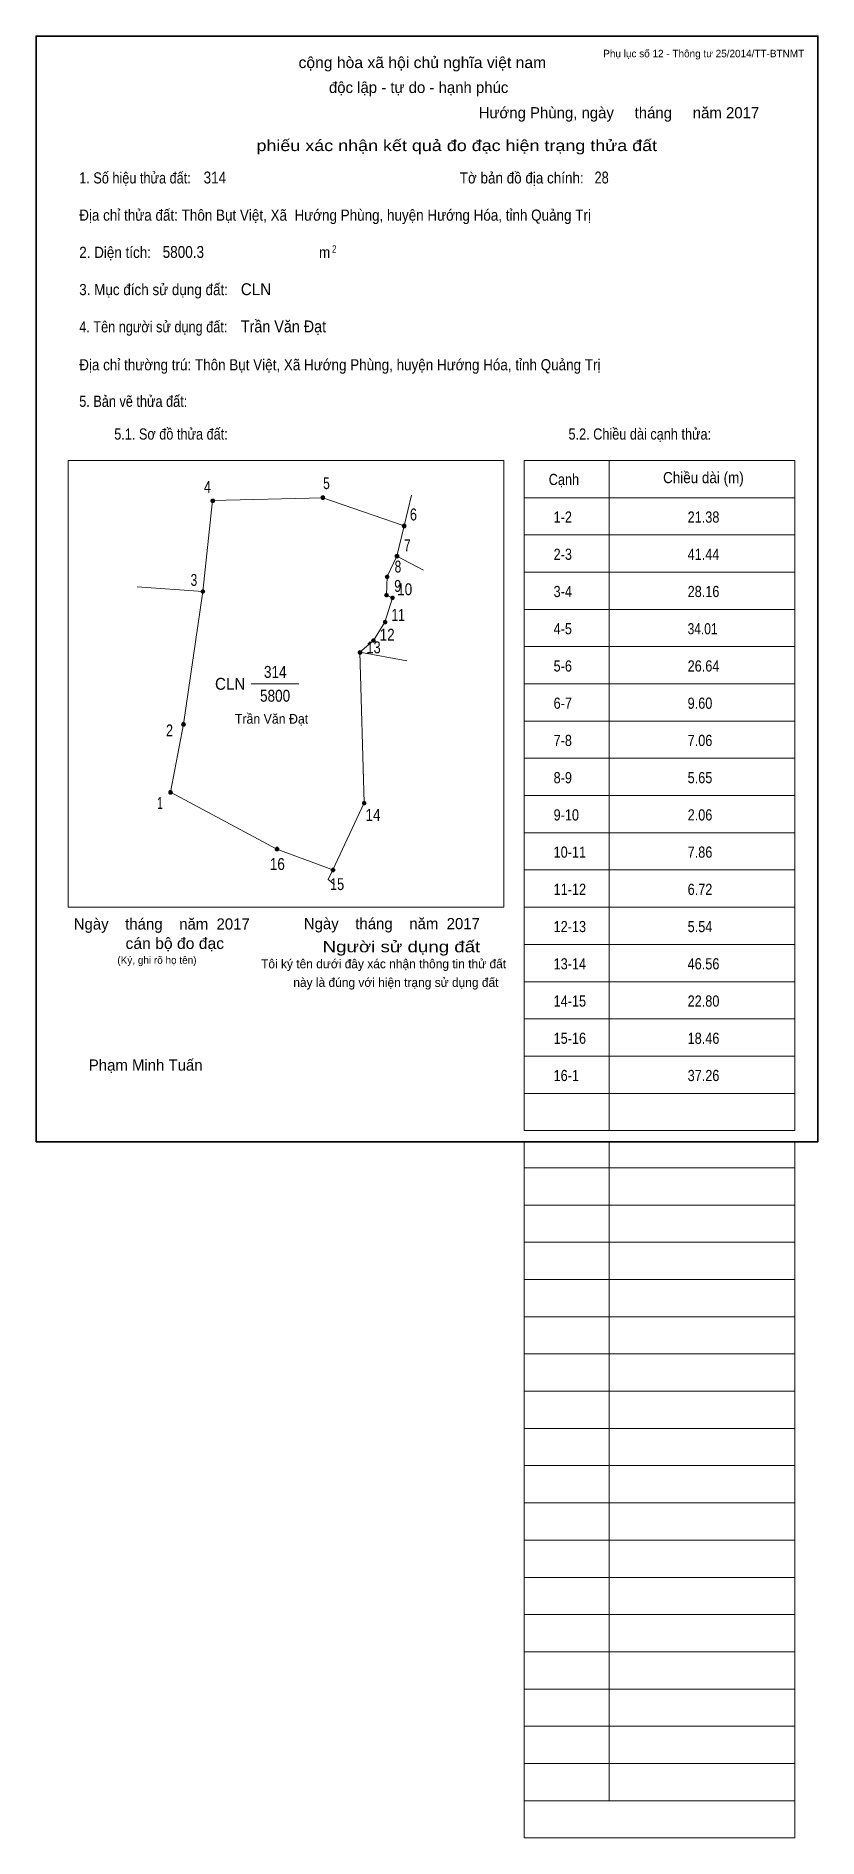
# Model space of a CAD drawing. Header units: centimetres. Extents: x 0 to 21, y -18.7 to 29.7.
import ezdxf
from ezdxf.enums import TextEntityAlignment as Align

# ---------------------------------------------------------------- set-up
doc = ezdxf.new("R2010")
doc.units = ezdxf.units.CM
doc.header["$LTSCALE"] = 0.12
for name, color, linetype in [('2', 7, 'Continuous'), ('30', 7, 'Continuous'), ('34', 7, 'Continuous')]:
    doc.layers.add(name, color=color, linetype=linetype)
for name, color, linetype, lineweight in [('32', 7, 'Continuous', 13), ('33', 7, 'Continuous', 13), ('6', 7, 'Continuous', 13), ('63', 7, 'Continuous', 13)]:
    doc.layers.add(name, color=color, linetype=linetype, lineweight=lineweight)

msp = doc.modelspace()

# ---------------------------------------------------------------- hatches: boundary and pattern name
at = {"layer": '32'}
for points in [[(4.793, 17.213, 1), (4.693, 17.213, 1)], [(7.7496, 17.3, 1), (7.6496, 17.3, 1)], [(9.9374, 16.5391, 1), (9.8374, 16.5391, 1)], [(9.7443, 15.727, 1), (9.6443, 15.727, 1)], [(9.4774, 15.1739, 1), (9.3774, 15.1739, 1)], [(4.5322, 14.7783, 1), (4.4322, 14.7783, 1)], [(9.4617, 14.6826, 1), (9.3617, 14.6826, 1)], [(9.6252, 14.6087, 1), (9.5252, 14.6087, 1)], [(9.4235, 13.9557, 1), (9.3235, 13.9557, 1)], [(8.7496, 13.1435, 1), (8.6496, 13.1435, 1)], [(9.1122, 13.4609, 1), (9.0122, 13.4609, 1)], [(4.0104, 11.213, 1), (3.9104, 11.213, 1)], [(3.6626, 9.387, 1), (3.5626, 9.387, 1)], [(8.8635, 9.0965, 1), (8.7635, 9.0965, 1)], [(6.5217, 7.8626, 1), (6.4217, 7.8626, 1)], [(8.0252, 7.3, 1), (7.9252, 7.3, 1)]]:
    msp.add_hatch(color=256, dxfattribs=at).paths.add_polyline_path(points)

# ---------------------------------------------------------------- linework, layer by layer
for centre in [(4.743, 17.213), (7.6996, 17.3), (9.8874, 16.5391), (9.6943, 15.727), (9.4274, 15.1739), (4.4822, 14.7783), (9.4117, 14.6826), (9.5752, 14.6087), (9.3735, 13.9557), (8.6996, 13.1435), (9.0622, 13.4609), (3.9604, 11.213), (3.6126, 9.387), (8.8135, 9.0965), (6.4717, 7.8626), (7.9752, 7.3)]:
    msp.add_circle(centre, 0.05, dxfattribs=at)
at = {"layer": '33'}
msp.add_line((5.78, 12.3), (7.06, 12.3), dxfattribs=at)
at = {"layer": '6'}
for p, q in [((9.69, 15.73), (10.41, 15.35)), ((4.48, 14.78), (2.72, 14.91)), ((8.7, 13.15), (9.06, 13.46)), ((8.7, 13.15), (8.81, 9.1)), ((8.7, 13.15), (9.96, 12.92)), ((8.81, 9.1), (7.97, 7.3))]:
    msp.add_line(p, q, dxfattribs=at)
for points in [[(9.89, 16.54), (7.7, 17.3), (4.74, 17.22), (4.48, 14.78)], [(9.69, 15.73), (9.89, 16.54), (10.08, 17.37)], [(9.69, 15.73), (9.43, 15.18), (9.41, 14.68), (9.57, 14.61)], [(4.48, 14.78), (3.96, 11.22), (3.61, 9.39), (6.47, 7.86), (7.97, 7.3)], [(9.57, 14.61), (9.37, 13.96), (9.06, 13.46)], [(7.97, 7.3), (7.85, 7.04), (8.02, 6.91)]]:
    msp.add_lwpolyline(points, dxfattribs=at)
at = {"layer": '63'}
for p, q in [((0.86, 18.3), (12.56, 18.3)), ((0.86, 6.3), (0.86, 18.3)), ((12.56, 6.3), (12.56, 18.3)), ((13.11, 18.3), (20.38, 18.3)), ((13.11, 0.3), (13.11, 18.3)), ((15.39, 0.3), (15.39, 18.3)), ((20.38, 0.3), (20.38, 18.3)), ((13.11, 17.3), (20.38, 17.3)), ((13.11, 16.3), (20.38, 16.3)), ((13.11, 15.3), (20.38, 15.3)), ((13.11, 14.3), (20.38, 14.3)), ((13.11, 13.3), (20.38, 13.3)), ((13.11, 12.3), (20.38, 12.3)), ((13.11, 11.3), (20.38, 11.3)), ((13.11, 10.3), (20.38, 10.3)), ((13.11, 9.3), (20.38, 9.3)), ((13.11, 8.3), (20.38, 8.3)), ((13.11, 7.3), (20.38, 7.3)), ((0.86, 6.3), (12.56, 6.3)), ((13.11, 6.3), (20.38, 6.3)), ((13.11, 5.3), (20.38, 5.3)), ((13.11, 4.3), (20.38, 4.3)), ((13.11, 3.3), (20.38, 3.3)), ((13.11, 2.3), (20.38, 2.3)), ((13.11, 1.3), (20.38, 1.3)), ((13.11, 0.3), (20.38, 0.3)), ((13.11, -18.7), (13.11, 0)), ((15.39, -17.7), (15.39, 0)), ((20.38, -18.7), (20.38, 0)), ((13.11, -0.7), (20.38, -0.7)), ((13.11, -0.7), (20.38, -0.7)), ((13.11, -1.7), (20.38, -1.7)), ((13.11, -2.7), (20.38, -2.7)), ((13.11, -3.7), (20.38, -3.7)), ((13.11, -4.7), (20.38, -4.7)), ((13.11, -5.7), (20.38, -5.7)), ((13.11, -6.7), (20.38, -6.7)), ((13.11, -7.7), (20.38, -7.7)), ((13.11, -8.7), (20.38, -8.7)), ((13.11, -9.7), (20.38, -9.7)), ((13.11, -10.7), (20.38, -10.7)), ((13.11, -11.7), (20.38, -11.7)), ((13.11, -12.7), (20.38, -12.7)), ((13.11, -13.7), (20.38, -13.7)), ((13.11, -14.7), (20.38, -14.7)), ((13.11, -15.7), (20.38, -15.7)), ((13.11, -16.7), (20.38, -16.7)), ((13.11, -17.7), (20.38, -17.7)), ((13.11, -18.7), (20.38, -18.7))]:
    msp.add_line(p, q, dxfattribs=at)
at = {"layer": '63', "lineweight": 35}
msp.add_lwpolyline([(0, 0), (0, 29.7), (21, 29.7), (21, 0)], close=True, dxfattribs=at)

# ---------------------------------------------------------------- texts
at = {"layer": '2', "width": 0.95}
msp.add_text('Trần Văn Đạt', height=0.2608, dxfattribs=at).set_placement((6.325, 11.23), align=Align.CENTER)
at = {"layer": '30'}
for s, width, p in [('1-2', 0.85, (13.9, 16.63)), ('21.38', 0.85, (17.5, 16.63)), ('2-3', 0.85, (13.9, 15.63)), ('41.44', 0.85, (17.5, 15.63)), ('3-4', 0.85, (13.9, 14.63)), ('28.16', 0.85, (17.5, 14.63)), ('4-5', 0.85, (13.9, 13.63)), ('34.01', 0.8, (17.5, 13.63)), ('5-6', 0.85, (13.9, 12.63)), ('26.64', 0.85, (17.5, 12.63)), ('6-7', 0.85, (13.9, 11.63)), ('9.60', 0.85, (17.5, 11.63)), ('7-8', 0.85, (13.9, 10.63)), ('7.06', 0.85, (17.5, 10.63)), ('8-9', 0.85, (13.9, 9.63)), ('5.65', 0.85, (17.5, 9.63)), ('9-10', 0.85, (13.9, 8.63)), ('2.06', 0.85, (17.5, 8.63)), ('10-11', 0.85, (13.9, 7.63)), ('7.86', 0.85, (17.5, 7.63)), ('11-12', 0.85, (13.9, 6.63)), ('6.72', 0.85, (17.5, 6.63)), ('12-13', 0.85, (13.9, 5.63)), ('5.54', 0.85, (17.5, 5.63)), ('13-14', 0.85, (13.9, 4.63)), ('46.56', 0.85, (17.5, 4.63)), ('14-15', 0.85, (13.9, 3.63)), ('22.80', 0.85, (17.5, 3.63)), ('15-16', 0.85, (13.9, 2.63)), ('18.46', 0.85, (17.5, 2.63)), ('16-1', 0.85, (13.9, 1.63)), ('37.26', 0.85, (17.5, 1.63))]:
    msp.add_text(s, height=0.3, dxfattribs=dict(at, width=width)).set_placement(p)
at = {"layer": '32'}
for s, width, p in [('4', 0.8, (4.605, 17.43)), ('5', 0.75, (7.8, 17.53)), ('6', 0.8, (10.135, 16.69)), ('7', 0.75, (9.97, 15.86)), ('8', 0.75, (9.72, 15.29)), ('3', 0.75, (4.24, 14.93)), ('9', 0.8, (9.715, 14.77)), ('10', 0.85, (9.9, 14.68)), ('11', 0.75, (9.725, 13.99)), ('12', 0.85, (9.43, 13.46)), ('13', 0.8, (9.065, 13.12)), ('2', 0.8, (3.585, 10.89)), ('1', 0.65, (3.33, 8.94)), ('14', 0.85, (9.05, 8.62)), ('16', 0.85, (6.48, 7.3)), ('15', 0.8, (8.085, 6.76))]:
    msp.add_text(s, height=0.32, dxfattribs=dict(at, width=width)).set_placement(p, align=Align.CENTER)
at = {"layer": '33', "width": 0.85}
for s, p in [('314', (6.425, 12.46)), ('5800', (6.42, 11.82))]:
    msp.add_text(s, height=0.32, dxfattribs=at).set_placement(p, align=Align.CENTER)
at = {"layer": '33', "width": 0.95}
msp.add_text('CLN', height=0.32, dxfattribs=at).set_placement((5.62, 12.14), align=Align.RIGHT)
at = {"layer": '34'}
for s, width, p in [('314', 0.85, (4.5, 25.74)), ('28', 0.8, (15, 25.74)), ('5800.3', 0.85, (3.4, 23.74)), ('CLN', 0.95, (5.5, 22.74)), ('Trần Văn Đạt', 0.9, (5.5, 21.74))]:
    msp.add_text(s, height=0.32, dxfattribs=dict(at, width=width)).set_placement(p)
at = {"layer": '63', "width": 1.05}
msp.add_text('cộng hòa xã hội chủ nghĩa việt nam', height=0.3, dxfattribs=at).set_placement((10.375, 28.84), align=Align.CENTER)
at = {"layer": '63'}
for s, height, p in [('Phụ lục số 12 - Thông tư 25/2014/TT-BTNMT', 0.2, (20.63, 29.13)), ('Ngày    tháng    năm  2017', 0.3, (5.74, 5.7)), ('Ngày    tháng    năm  2017', 0.3, (11.92, 5.71)), ('(Ký, ghi rõ họ tên)', 0.2, (4.31, 4.78))]:
    msp.add_text(s, height=height, dxfattribs=at).set_placement(p, align=Align.RIGHT)
for s, height, p in [('độc lập - tự do - hạnh phúc', 0.3, (10.275, 28.17)), ('Hướng Phùng, ngày     tháng     năm 2017', 0.3, (15.655, 27.49)), ('Tôi ký tên dưới đây xác nhận thông tin thử đất', 0.24, (9.335, 4.66)), ('này là đúng với hiện trạng sử dụng đất', 0.24, (9.665, 4.16)), ('Phạm Minh Tuấn', 0.3, (2.945, 1.91))]:
    msp.add_text(s, height=height, dxfattribs=at).set_placement(p, align=Align.CENTER)
for s, width, p in [('phiếu xác nhận kết quả đo đạc hiện trạng thửa đất', 1.2, (16.68, 26.61)), ('cán bộ đo đạc', 1.05, (5.05, 5.18)), ('Người sử dụng đất', 1.25, (11.93, 5.09))]:
    msp.add_text(s, height=0.3, dxfattribs=dict(at, width=width)).set_placement(p, align=Align.RIGHT)
for s, height, width, p in [('1. Số hiệu thửa đất:', 0.3, 0.85, (1.16, 25.74)), ('Tờ bản đồ địa chính:', 0.3, 0.9, (11.38, 25.74)), ('Địa chỉ thửa đất: Thôn Bụt Việt, Xã  Hướng Phùng, huyện Hướng Hóa, tỉnh Quảng Trị', 0.3, 0.9, (1.16, 24.74)), ('2. Diện tích:', 0.3, 0.9, (1.16, 23.74)), ('m', 0.3, 0.9, (7.6, 23.74)), ('2', 0.2, 0.8, (7.95, 23.88)), ('3. Mục đích sử dụng đất:', 0.3, 0.9, (1.16, 22.74)), ('4. Tên người sử dụng đất:', 0.3, 0.85, (1.16, 21.74)), ('Địa chỉ thường trú: Thôn Bụt Việt, Xã Hướng Phùng, huyện Hướng Hóa, tỉnh Quảng Trị', 0.3, 0.9, (1.16, 20.72)), ('5. Bản vẽ thửa đất:', 0.3, 0.85, (1.16, 19.74)), ('5.1. Sơ đồ thửa đất:', 0.3, 0.85, (2.1, 18.86)), ('5.2. Chiều dài cạnh thửa:', 0.3, 0.85, (14.3, 18.86)), ('Cạnh', 0.3, 0.85, (13.77, 17.64)), ('Chiều dài (m)', 0.3, 0.9, (16.84, 17.69))]:
    msp.add_text(s, height=height, dxfattribs=dict(at, width=width)).set_placement(p)

doc.saveas('drawing.dxf')
